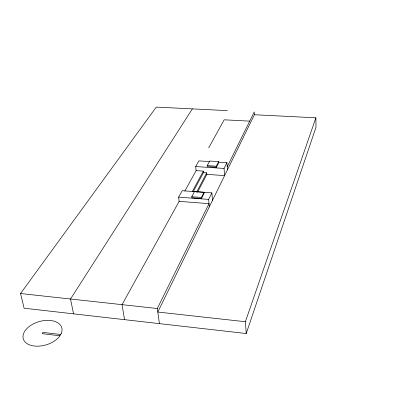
<?xml version="1.0" encoding="UTF-8"?>
<svg xmlns="http://www.w3.org/2000/svg" width="411" height="411" viewBox="0 0 411 411"><rect width="100%" height="100%" fill="white"/><g stroke="black" fill="none" stroke-linecap="round" stroke-linejoin="round"><path stroke-width="0.62" d="M227.314 110.61L156.278 107.101L20.55 293.531L24.11 308.214L246.225 333.532L316.002 127.189L315.879 117.813L254.404 114.731L157.814 312.041L245.388 321.726L315.879 117.813M159.422 323.637L157.326 308.522L209.029 203.656L179.129 201.354L122.052 304.659L124.538 319.66M227.226 166.743L254.25 111.936L254.404 114.731M209.317 206.831L208.639 199.402L211.876 192.898L182.237 190.714L178.657 197.131L179.129 201.354M197.552 192.189L206.846 174.367L224.612 175.584L224.057 168.438L226.918 162.684L218.637 162.15M201.503 198.503L204.113 193.304L204.01 192.245L194.475 191.572L191.773 196.741L191.88 197.804L201.503 198.503L201.4 197.434L204.01 192.245M196.586 192.184L206.707 172.851L203.445 172.63L193.345 191.49M216.32 167.262L218.78 162.679L218.693 161.662L209.728 161.035L207.19 165.592L207.283 166.614L216.32 167.262L216.237 166.239L218.693 161.662M192.297 191.593L203.301 171.11L196.114 170.622L184.832 191.043M208.716 147.821L224.19 119.806L249.713 121.137M196.114 170.622L195.713 166.558L198.888 160.876L209.718 161.574M192.358 108.884L70.507 299.008L73.554 313.85M195.713 166.558L224.057 168.438M207.19 165.592L216.237 166.239M191.773 196.741L201.4 197.434M178.657 197.131L208.639 199.402M20.55 293.531L157.326 308.522M60.715 334.513L42.985 332.371L42.158 333.645L59.919 335.797M203.301 171.11L203.445 172.63M206.707 172.851L206.846 174.367M211.876 192.898L212.528 200.27M226.918 162.684L227.458 169.774M245.388 321.726L246.225 333.532M61.26 333.47L59.179 336.825A20.041 12.145 -16.1 0 1 26.212 343.021A20.041 12.145 -16.1 0 1 39.6 321.469A20.041 12.145 -16.1 0 1 61.26 333.47"/></g></svg>
